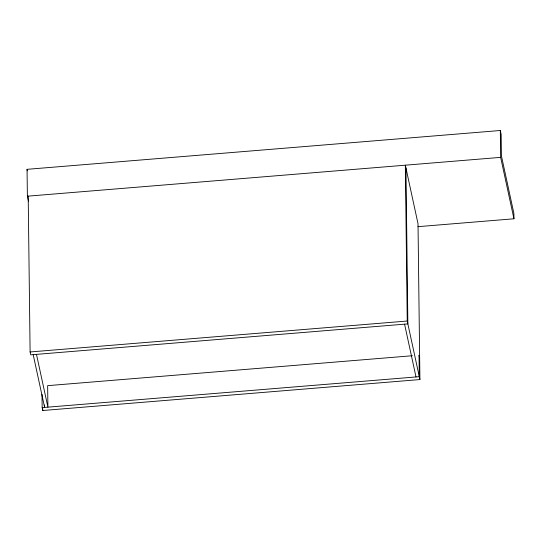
<?xml version="1.0" encoding="UTF-8"?>
<svg xmlns="http://www.w3.org/2000/svg" width="541" height="541" viewBox="0 0 541 541"><rect width="100%" height="100%" fill="white"/><g stroke="black" fill="none" stroke-linecap="round" stroke-linejoin="round"><path stroke-width="0.81" d="M28.443 201.11L27.381 196.194L27.05 169.326L500.317 130.496L501.149 134.337L501.412 155.835L513.882 213.411L513.95 218.787L417.95 226.665M27.381 196.194L500.648 157.37L513.95 218.787M28.2 196.126L30.107 351.961L407.238 321.023L419.917 379.559L42.786 410.504L42.157 407.623L42.002 394.396M412.377 355.735L47.649 385.659L47.912 407.15L36.477 354.369M42.157 407.623L419.295 376.685L419.032 355.187L419.654 358.068M404.573 324.167L416.009 376.949M27.05 169.326L27.381 170.861M33.19 354.639L44.626 407.42L44.592 404.938M30.107 351.961L30.729 354.842L407.86 323.897L405.96 168.068M500.317 130.496L500.648 157.37M419.917 379.559L418.017 223.724L405.337 165.188L407.238 321.023M42.766 408.847L42.786 410.504"/></g></svg>
